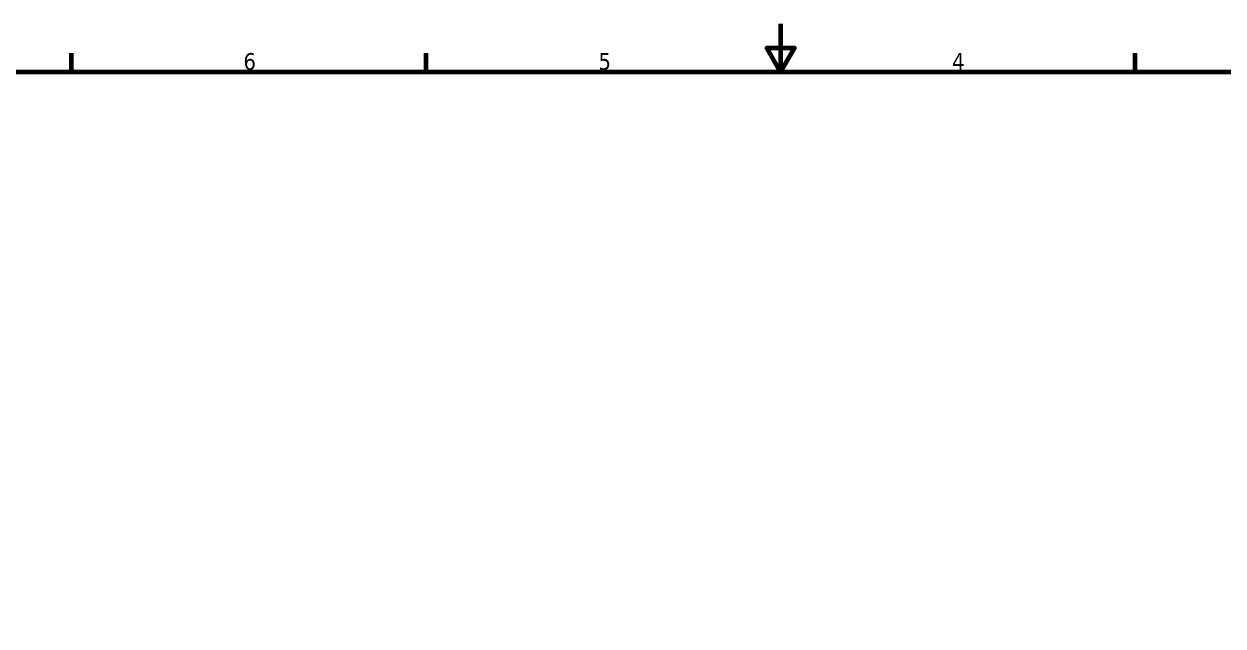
# Model space of a CAD drawing. Header units: millimetres. Extents: x 0 to 594, y 0 to 420.
# Drawn here: x 138.6 to 389.6, y 293.8 to 420 of the extents above; entities that cross this region are included whole.
import ezdxf

# ---------------------------------------------------------------- set-up
doc = ezdxf.new("R2010")
doc.units = ezdxf.units.MM
doc.layers.add('图框 (ISO)', color=7, linetype='Continuous', lineweight=70)
doc.styles.add('注释文本 (ISO)', font='tahoma.ttf')

# ---------------------------------------------------------------- blocks, each defined once
blk = doc.blocks.new('图框 默认图框')
at = {"layer": '图框 (ISO)'}
for p, q in [((148.5, 410), (148.5, 413.9)), ((222.75, 410), (222.75, 413.9)), ((371.25, 410), (371.25, 413.9))]:
    blk.add_line(p, q, dxfattribs=at)
at = {"layer": '图框 (ISO)', "flags": 128}
for points in [[(297, 420), (297, 410), (294.11, 415), (299.89, 415), (297, 410)], [(10, 10), (10, 410), (584, 410), (584, 10), (10, 10)]]:
    blk.add_lwpolyline(points, dxfattribs=at)
at = {"layer": '图框 (ISO)', "char_height": 3.5, "attachment_point": 7, "style": '注释文本 (ISO)'}
for s, insert in [('6', (184.51, 410.33)), ('5', (258.85, 410.33)), ('4', (332.9, 410.4))]:
    blk.add_mtext(s, dxfattribs=dict(at, insert=insert))

msp = doc.modelspace()

# ---------------------------------------------------------------- block references
msp.add_blockref('图框 默认图框', (0, 0))

doc.saveas('drawing.dxf')
